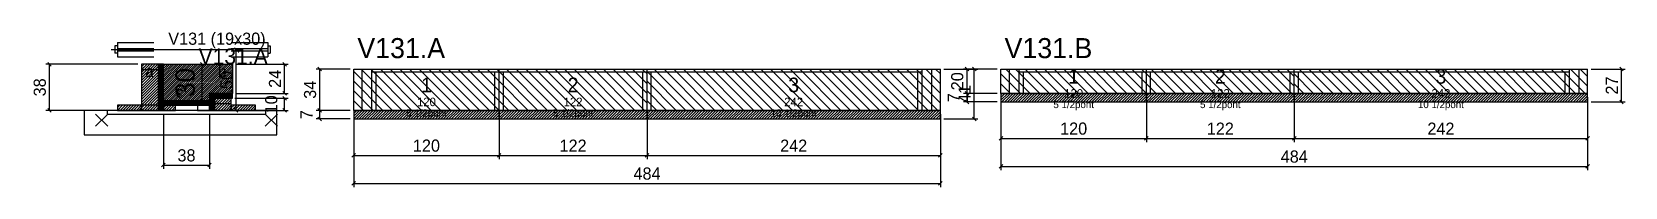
# Model space of a CAD drawing. Extents: x -69 to 1246, y -97 to 31.
import ezdxf
from ezdxf.enums import TextEntityAlignment as Align

# ---------------------------------------------------------------- set-up
doc = ezdxf.new("R2010")
doc.units = 0
for name, color, linetype in [('5', 5, 'Continuous'), ('barrote', 126, 'Continuous'), ('CONCRETO', 251, 'Continuous'), ('COTA', 241, 'Continuous'), ('Cota Seção (2x)', 241, 'Continuous'), ('detalhes', 7, 'Continuous'), ('Hachura', 251, 'Continuous'), ('Madeira', 126, 'Continuous'), ('NOMENCLATURA', 7, 'Continuous'), ('Painéis', 200, 'Continuous'), ('presilha', 224, 'Continuous'), ('Reaproveitamento', 30, 'Continuous'), ('SARR_2.2x7', 40, 'Continuous'), ('SARR_3.5x7', 81, 'Continuous'), ('SCO-___-LAJ', 224, 'Continuous'), ('TENSOR', 224, 'Continuous'), ('texto', 7, 'Continuous'), ('Texto Seção', 7, 'Continuous')]:
    doc.layers.add(name, color=color, linetype=linetype)
doc.dimstyles.new('PAINEL', dxfattribs={"dimtxt": 10, "dimasz": 3, "dimexe": 3, "dimexo": 3, "dimgap": 3, "dimtad": 1, "dimblk": 'OBLIQUE', "dimblk1": 'OBLIQUE', "dimcen": 2.5, "dimclrd": 4, "dimclre": 4, "dimclrt": 240, "dimazin": 3, "dimtfac": 1, "dimtmove": 0, "dimatfit": 3})
doc.dimstyles.new('SECAO2X', dxfattribs={"dimtxt": 16, "dimasz": 3, "dimexe": 3, "dimexo": 3, "dimgap": 3, "dimtad": 1, "dimblk": 'OBLIQUE', "dimblk1": 'OBLIQUE', "dimcen": 2.5, "dimclrd": 4, "dimclre": 4, "dimclrt": 240, "dimazin": 3, "dimtfac": 1, "dimtmove": 0, "dimatfit": 3})

# ---------------------------------------------------------------- blocks, each defined once
blk = doc.blocks.new('_OBLIQUE')
at = {"color": 0, "linetype": 'BYBLOCK'}
blk.add_line((-0.5, -0.5), (0.5, 0.5), dxfattribs=at)

msp = doc.modelspace()

# ---------------------------------------------------------------- hatches: boundary and pattern name
at = {"layer": 'COTA'}
h = msp.add_hatch(dxfattribs=at)
h.set_pattern_fill('ANSI31', scale=0.4)
h.paths.add_polyline_path([(40, -26), (40, 4), (97, 4), (97, -20), (78, -20), (78, -26)])
h = msp.add_hatch(dxfattribs=at)
h.set_pattern_fill('ANSI31', scale=0.5)
h.paths.add_polyline_path([(731, -27), (851, -27), (851, -20), (731, -20)])
h = msp.add_hatch(dxfattribs=at)
h.set_pattern_fill('ANSI31', scale=0.5)
h.paths.add_polyline_path([(851, -27), (973, -27), (973, -20), (851, -20)])
h = msp.add_hatch(dxfattribs=at)
h.set_pattern_fill('ANSI31', scale=0.5)
h.paths.add_polyline_path([(973, -27), (1215, -27), (1215, -20), (973, -20)])
h = msp.add_hatch(dxfattribs=at)
h.set_pattern_fill('ANSI31', scale=0.5)
h.paths.add_polyline_path([(197, -41), (317, -41), (317, -34), (197, -34)])
h = msp.add_hatch(dxfattribs=at)
h.set_pattern_fill('ANSI31', scale=0.5)
h.paths.add_polyline_path([(317, -41), (439, -41), (439, -34), (317, -34)])
h = msp.add_hatch(dxfattribs=at)
h.set_pattern_fill('ANSI31', scale=0.5)
h.paths.add_polyline_path([(439, -41), (681, -41), (681, -34), (439, -34)])
at = {"layer": 'Hachura'}
h = msp.add_hatch(dxfattribs=at)
h.set_pattern_fill('ANSI31', scale=0.5)
h.paths.add_polyline_path([(22, -34), (36, -34), (36, 4), (22, 4)])
h = msp.add_hatch(dxfattribs=at)
h.set_pattern_fill('ANSI31', scale=0.5)
h.paths.add_polyline_path([(22, -0.4), (36, -0.4), (36, 4), (22, 4)])
h = msp.add_hatch(dxfattribs=at)
h.set_pattern_fill('SOLID')
h.paths.add_polyline_path([(36, -34), (40, -34), (40, 4), (36, 4)])
h = msp.add_hatch(dxfattribs=at)
h.set_pattern_fill('SOLID')
h.paths.add_polyline_path([(40, -29.6), (78, -29.6), (78, -26), (40, -26)])
h = msp.add_hatch(dxfattribs=at)
h.set_pattern_fill('SOLID')
h.paths.add_polyline_path([(78, -24), (97, -24), (97, -20), (78, -20)])
h = msp.add_hatch(dxfattribs=at)
h.set_pattern_fill('SOLID')
h.paths.add_polyline_path([(78, -34), (82, -34), (82, -24), (78, -24)])
h = msp.add_hatch(dxfattribs=at)
h.set_pattern_fill('ANSI31', scale=0.5)
h.paths.add_polyline_path([(82, -34), (96, -34), (96, -24), (82, -24)])
h = msp.add_hatch(dxfattribs=at)
h.set_pattern_fill('ANSI31', scale=0.5)
h.paths.add_polyline_path([(82, -28.4), (96, -28.4), (96, -24), (82, -24)])
h = msp.add_hatch(dxfattribs=at)
h.set_pattern_fill('ANSI31', scale=0.5)
h.paths.add_polyline_path([(2, -34), (22, -34), (22, -29.6), (2, -29.6)])
h = msp.add_hatch(dxfattribs=at)
h.set_pattern_fill('ANSI31', scale=0.5)
h.paths.add_polyline_path([(40, -34), (50, -34), (50, -29.6), (40, -29.6)])
h = msp.add_hatch(dxfattribs=at)
h.set_pattern_fill('ANSI31', scale=0.5)
h.paths.add_polyline_path([(96, -34), (116, -34), (116, -29.6), (96, -29.6)])

# ---------------------------------------------------------------- linework, layer by layer
for p, q in [((0, 19), (0, 13)), ((2, 19), (0, 19)), ((2, 22), (32, 22)), ((2, 22), (2, 10)), ((2, 17), (32, 17)), ((2, 15), (32, 15)), ((96, 22), (126, 22)), ((96, 17), (126, 17)), ((96, 15), (126, 15)), ((126, 22), (126, 10)), ((126, 19), (128, 19)), ((128, 19), (128, 13)), ((2, 13), (0, 13)), ((2, 10), (32, 10)), ((96, 10), (126, 10)), ((126, 13), (128, 13))]:
    msp.add_line(p, q)
at = {"layer": 'barrote'}
msp.add_lwpolyline([(-25.5, -54), (133.5, -54), (133.5, -34), (-25.5, -34)], close=True, dxfattribs=at)
at = {"layer": 'CONCRETO'}
msp.add_lwpolyline([(40, -26), (40, 4), (97, 4), (97, -20), (78, -20), (78, -26)], close=True, dxfattribs=at)
at = {"layer": 'Madeira'}
for points in [[(22, -34), (36, -34), (36, 4), (22, 4)], [(22, -0.4), (36, -0.4), (36, 4), (22, 4)], [(82, -34), (96, -34), (96, -24), (82, -24)], [(82, -28.4), (96, -28.4), (96, -24), (82, -24)], [(2, -34), (22, -34), (22, -29.6), (2, -29.6)], [(22, -34), (36, -34), (36, -29.6), (22, -29.6)], [(40, -34), (50, -34), (50, -29.6), (40, -29.6)], [(68, -34), (78, -34), (78, -29.6), (68, -29.6)], [(96, -34), (116, -34), (116, -29.6), (96, -29.6)]]:
    msp.add_lwpolyline(points, close=True, dxfattribs=at)
at = {"layer": 'Painéis'}
for p, q in [((197, 0), (317, 0)), ((197, -34), (197, 0)), ((317, -34), (317, 0)), ((317, -34), (317, 0)), ((317, 0), (439, 0)), ((317, -34), (317, 0)), ((439, -34), (439, 0)), ((439, -34), (439, 0)), ((439, 0), (681, 0)), ((439, -34), (439, 0)), ((681, -34), (681, 0)), ((731, 0), (851, 0)), ((731, -20), (731, 0)), ((851, -20), (851, 0)), ((851, -20), (851, 0)), ((851, 0), (973, 0)), ((851, -20), (851, 0)), ((973, -20), (973, 0)), ((973, -20), (973, 0)), ((973, 0), (1215, 0)), ((973, -20), (973, 0)), ((1215, -20), (1215, 0)), ((731, -20), (851, -20)), ((851, -20), (973, -20)), ((973, -20), (1215, -20)), ((197, -34), (317, -34)), ((317, -34), (439, -34)), ((439, -34), (681, -34))]:
    msp.add_line(p, q, dxfattribs=at)
for points in [[(36, -34), (40, -34), (40, 4), (36, 4)], [(40, -29.6), (78, -29.6), (78, -26), (40, -26)], [(78, -24), (97, -24), (97, -20), (78, -20)], [(78, -34), (82, -34), (82, -24), (78, -24)]]:
    msp.add_lwpolyline(points, close=True, dxfattribs=at)
at = {"layer": 'presilha'}
for p, q in [((-16, -47), (-6, -37)), ((-16, -37), (-6, -47)), ((124, -47), (134, -37)), ((124, -37), (134, -47))]:
    msp.add_line(p, q, dxfattribs=at)
at = {"layer": 'Reaproveitamento', "color": 30}
for p, q in [((237, -34), (203, 0)), ((245, -34), (211, 0)), ((253, -34), (219, 0)), ((261, -34), (227, 0)), ((269, -34), (235, 0)), ((277, -34), (243, 0)), ((285, -34), (251, 0)), ((293, -34), (259, 0)), ((301, -34), (267, 0)), ((309, -34), (275, 0)), ((317, -34), (283, 0)), ((317, -26), (291, 0)), ((317, -18), (299, 0)), ((317, -10), (307, 0)), ((317, -2), (315, 0)), ((357, -34), (323, 0)), ((365, -34), (331, 0)), ((373, -34), (339, 0)), ((381, -34), (347, 0)), ((389, -34), (355, 0)), ((397, -34), (363, 0)), ((405, -34), (371, 0)), ((413, -34), (379, 0)), ((421, -34), (387, 0)), ((429, -34), (395, 0)), ((437, -34), (403, 0)), ((439, -28), (411, 0)), ((439, -20), (419, 0)), ((439, -12), (427, 0)), ((439, -4), (435, 0)), ((479, -34), (445, 0)), ((487, -34), (453, 0)), ((495, -34), (461, 0)), ((503, -34), (469, 0)), ((511, -34), (477, 0)), ((519, -34), (485, 0)), ((527, -34), (493, 0)), ((535, -34), (501, 0)), ((543, -34), (509, 0)), ((551, -34), (517, 0)), ((559, -34), (525, 0)), ((567, -34), (533, 0)), ((575, -34), (541, 0)), ((583, -34), (549, 0)), ((591, -34), (557, 0)), ((599, -34), (565, 0)), ((607, -34), (573, 0)), ((615, -34), (581, 0)), ((623, -34), (589, 0)), ((631, -34), (597, 0)), ((639, -34), (605, 0)), ((647, -34), (613, 0)), ((655, -34), (621, 0)), ((663, -34), (629, 0)), ((671, -34), (637, 0)), ((679, -34), (645, 0)), ((681, -28), (653, 0)), ((681, -20), (661, 0)), ((681, -12), (669, 0)), ((681, -4), (677, 0)), ((755, -20), (735, 0)), ((763, -20), (743, 0)), ((771, -20), (751, 0)), ((779, -20), (759, 0)), ((787, -20), (767, 0)), ((795, -20), (775, 0)), ((803, -20), (783, 0)), ((811, -20), (791, 0)), ((819, -20), (799, 0)), ((827, -20), (807, 0)), ((835, -20), (815, 0)), ((843, -20), (823, 0)), ((851, -20), (831, 0)), ((851, -12), (839, 0)), ((851, -4), (847, 0)), ((875, -20), (855, 0)), ((883, -20), (863, 0)), ((891, -20), (871, 0)), ((899, -20), (879, 0)), ((907, -20), (887, 0)), ((915, -20), (895, 0)), ((923, -20), (903, 0)), ((931, -20), (911, 0)), ((939, -20), (919, 0)), ((947, -20), (927, 0)), ((955, -20), (935, 0)), ((963, -20), (943, 0)), ((971, -20), (951, 0)), ((973, -14), (959, 0)), ((973, -6), (967, 0)), ((997, -20), (977, 0)), ((1005, -20), (985, 0)), ((1013, -20), (993, 0)), ((1021, -20), (1001, 0)), ((1029, -20), (1009, 0)), ((1037, -20), (1017, 0)), ((1045, -20), (1025, 0)), ((1053, -20), (1033, 0)), ((1061, -20), (1041, 0)), ((1069, -20), (1049, 0)), ((1077, -20), (1057, 0)), ((1085, -20), (1065, 0)), ((1093, -20), (1073, 0)), ((1101, -20), (1081, 0)), ((1109, -20), (1089, 0)), ((1117, -20), (1097, 0)), ((1125, -20), (1105, 0)), ((1133, -20), (1113, 0)), ((1141, -20), (1121, 0)), ((1149, -20), (1129, 0)), ((1157, -20), (1137, 0)), ((1165, -20), (1145, 0)), ((1173, -20), (1153, 0)), ((1181, -20), (1161, 0)), ((1189, -20), (1169, 0)), ((1197, -20), (1177, 0)), ((1205, -20), (1185, 0)), ((1213, -20), (1193, 0)), ((1215, -14), (1201, 0)), ((1215, -6), (1209, 0)), ((229, -34), (197, -2)), ((221, -34), (197, -10)), ((349, -34), (317, -2)), ((341, -34), (317, -10)), ((471, -34), (439, -2)), ((463, -34), (439, -10)), ((747, -20), (731, -4)), ((739, -20), (731, -12)), ((867, -20), (851, -4)), ((859, -20), (851, -12)), ((989, -20), (973, -4)), ((981, -20), (973, -12)), ((213, -34), (197, -18)), ((205, -34), (197, -26)), ((333, -34), (317, -18)), ((325, -34), (317, -26)), ((455, -34), (439, -18)), ((447, -34), (439, -26)), ((731, -20), (731, -20)), ((851, -20), (851, -20)), ((973, -20), (973, -20)), ((197, -34), (197, -34)), ((317, -34), (317, -34)), ((439, -34), (439, -34))]:
    msp.add_line(p, q, dxfattribs=at)
at = {"layer": 'SARR_2.2x7'}
for p, q in [((204, -34), (204, 0)), ((674, -34), (674, 0)), ((738, -20), (738, 0)), ((1208, -20), (1208, 0)), ((212, -2.2), (317, -2.2)), ((317, -2.2), (439, -2.2)), ((439, -2.2), (666, -2.2)), ((746, -2.2), (851, -2.2)), ((851, -2.2), (973, -2.2)), ((973, -2.2), (1200, -2.2))]:
    msp.add_line(p, q, dxfattribs=at)
at = {"layer": 'SARR_3.5x7'}
for p, q in [((212, -34), (212, 0)), ((317, -34), (317, 0)), ((317, -34), (317, 0)), ((439, -34), (439, 0)), ((439, -34), (439, 0)), ((666, -34), (666, 0)), ((746, -20), (746, 0)), ((851, -20), (851, 0)), ((851, -20), (851, 0)), ((973, -20), (973, 0)), ((973, -20), (973, 0)), ((1200, -20), (1200, 0)), ((215.5, -34), (215.5, -2.2)), ((313.5, -34), (313.5, -2.2)), ((320.5, -34), (320.5, -2.2)), ((435.5, -34), (435.5, -2.2)), ((442.5, -34), (442.5, -2.2)), ((662.5, -34), (662.5, -2.2)), ((749.5, -20), (749.5, -2.2)), ((847.5, -20), (847.5, -2.2)), ((854.5, -20), (854.5, -2.2)), ((969.5, -20), (969.5, -2.2)), ((976.5, -20), (976.5, -2.2)), ((1196.5, -20), (1196.5, -2.2)), ((746, -20), (749.5, -20)), ((847.5, -20), (851, -20)), ((851, -20), (854.5, -20)), ((969.5, -20), (973, -20)), ((973, -20), (976.5, -20)), ((1196.5, -20), (1200, -20)), ((212, -34), (215.5, -34)), ((313.5, -34), (317, -34)), ((317, -34), (320.5, -34)), ((435.5, -34), (439, -34)), ((439, -34), (442.5, -34)), ((662.5, -34), (666, -34))]:
    msp.add_line(p, q, dxfattribs=at)
at = {"layer": 'SCO-___-LAJ'}
for points in [[(731, -27), (851, -27), (851, -20), (731, -20)], [(851, -27), (973, -27), (973, -20), (851, -20)], [(973, -27), (1215, -27), (1215, -20), (973, -20)], [(-6.5, -37.2), (124.5, -37.2), (124.5, -34), (-6.5, -34)], [(197, -41), (317, -41), (317, -34), (197, -34)], [(317, -41), (439, -41), (439, -34), (317, -34)], [(439, -41), (681, -41), (681, -34), (439, -34)]]:
    msp.add_lwpolyline(points, close=True, dxfattribs=at)
at = {"layer": 'TENSOR'}
msp.add_line((-3, 16), (95, 16), dxfattribs=at)

# ---------------------------------------------------------------- texts
at = {"layer": '5'}
for s, height, p in [('1', 12, (791, -6)), ('2', 12, (912, -6)), ('3', 12, (1094, -6)), ('1', 12, (257, -13)), ('2', 12, (378, -13)), ('3', 12, (560, -13)), ('120', 7, (257, -27)), ('122', 7, (378, -27)), ('242', 7, (560, -27)), ('120', 7, (791, -20)), ('122', 7, (912, -20)), ('242', 7, (1094, -20))]:
    msp.add_text(s, height=height, dxfattribs=at).set_placement(p, align=Align.MIDDLE_CENTER)
at = {"layer": 'detalhes'}
for s, p in [('a', (25, -6.7)), ('b', (85, -6.7)), ('c', (50, -23.5))]:
    msp.add_text(s, height=9.6, dxfattribs=at).set_placement(p)
at = {"layer": 'NOMENCLATURA'}
for s, p in [('V131.A', (200, 9)), ('V131.B', (734, 9))]:
    msp.add_text(s, height=16.5, dxfattribs=at).set_placement(p)
at = {"layer": 'texto', "char_height": 6, "attachment_point": 5}
for s, insert in [('5 1/2pont', (791, -30)), ('5 1/2pont', (912, -30)), ('10 1/2pont', (1094, -30)), ('5 1/2pont', (257, -37)), ('5 1/2pont', (378, -37)), ('10 1/2pont', (560, -37))]:
    msp.add_mtext(s, dxfattribs=dict(at, insert=insert))
at = {"layer": 'Texto Seção'}
for s, height, p in [('V131 (19x30)', 10, (44, 20)), ('V131.A', 13, (69, 4))]:
    msp.add_text(s, height=height, dxfattribs=at).set_placement(p)

# ---------------------------------------------------------------- dimensions: what is measured, and where the dimension line sits
at = {"layer": 'COTA'}
for base, p1, p2 in [((100, -34), (96, -34), (96, 16)), ((-54, -34), (2, -34), (22, 4)), ((140, -20), (97, -20), (97, 4)), ((169, -34), (197, -34), (197, 0)), ((709, -41), (681, -41), (681, 0)), ((703, -20), (731, -20), (731, 0)), ((1243, -27), (1215, -27), (1215, 0)), ((140, -34), (96, -34), (96, -24)), ((703, -27), (731, -27), (731, -20)), ((169, -41), (197, -41), (197, -34))]:
    msp.add_linear_dim(base=base, p1=p1, p2=p2, angle=90, dimstyle='PAINEL', dxfattribs=at).render()
for base, p1, p2 in [((731, -57), (731, -20), (851, -20)), ((731, -80), (731, -20), (1215, -20)), ((851, -57), (851, -20), (973, -20)), ((973, -57), (973, -20), (1215, -20)), ((40, -79), (40, -34), (78, -34)), ((197, -71), (197, -34), (317, -34)), ((197, -94), (197, -34), (681, -34)), ((317, -71), (317, -34), (439, -34)), ((439, -71), (439, -34), (681, -34))]:
    msp.add_linear_dim(base=base, p1=p1, p2=p2, dimstyle='PAINEL', dxfattribs=at).render()
at = {"layer": 'Cota Seção (2x)'}
msp.add_linear_dim(base=(72, -26), p1=(40, -26), p2=(40, 4), angle=90, dimstyle='SECAO2X', dxfattribs=at).render()

doc.saveas('drawing.dxf')
